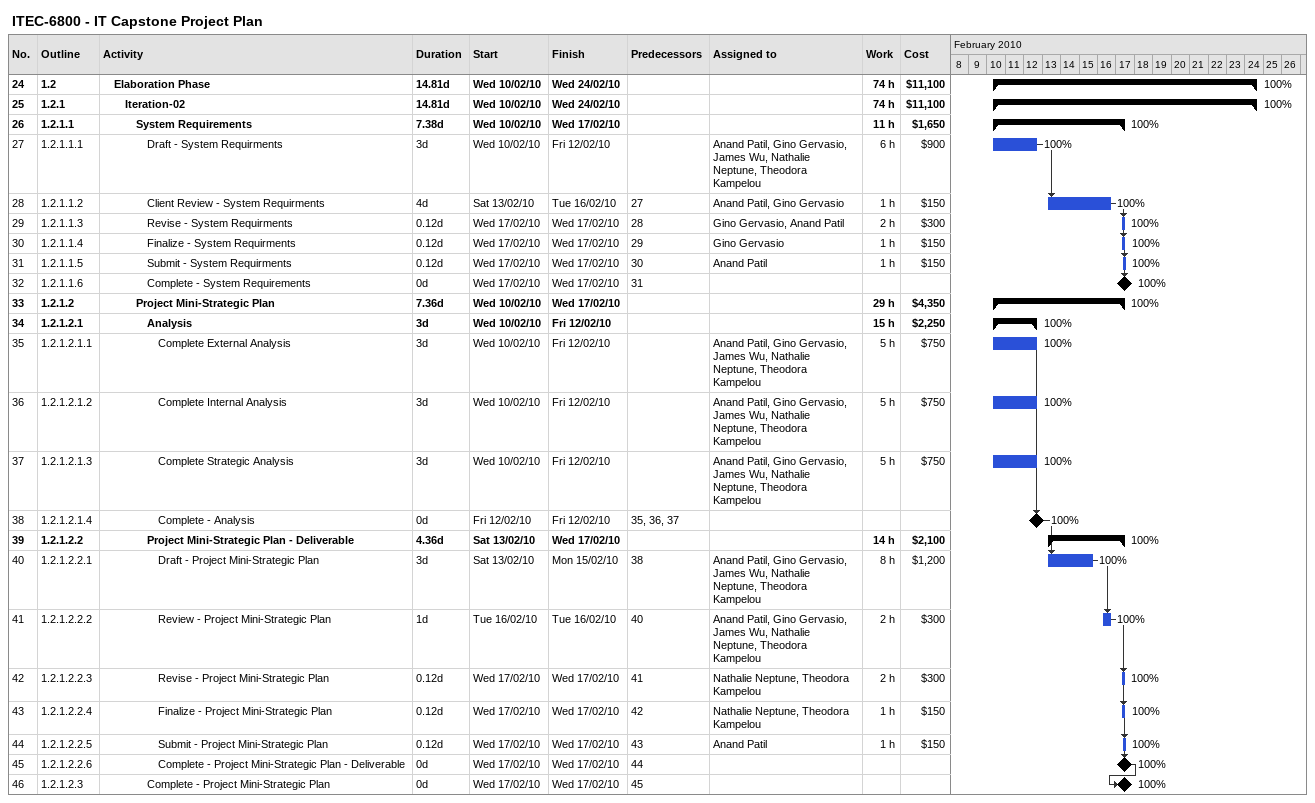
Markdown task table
ITEC-6800 - IT Capstone Project Plan

| ID | WBS | Task | Duration | Start | Finish | Predecessors | Resources | % complete | Work (h) | Cost ($) |
|---|---|---|---|---|---|---|---|---|---|---|
| 24 | 1.2 | **Elaboration Phase** | 14.81d | 2010-02-10 | 2010-02-24 |  |  | 100 | 74 | 11100 |
| 25 | 1.2.1 | **Iteration-02** | 14.81d | 2010-02-10 | 2010-02-24 |  |  | 100 | 74 | 11100 |
| 26 | 1.2.1.1 | **System Requirements** | 7.38d | 2010-02-10 | 2010-02-17 |  |  | 100 | 11 | 1650 |
| 27 | 1.2.1.1.1 | Draft - System Requirments | 3d | 2010-02-10 | 2010-02-12 |  | Anand Patil, Gino Gervasio, James Wu, Nathalie Neptune, Theodora Kampelou | 100 | 6 | 900 |
| 28 | 1.2.1.1.2 | Client Review - System Requirments | 4d | 2010-02-13 | 2010-02-16 | 27 | Anand Patil, Gino Gervasio | 100 | 1 | 150 |
| 29 | 1.2.1.1.3 | Revise - System Requirments | 0.12d | 2010-02-17 | 2010-02-17 | 28 | Gino Gervasio, Anand Patil | 100 | 2 | 300 |
| 30 | 1.2.1.1.4 | Finalize - System Requirments | 0.12d | 2010-02-17 | 2010-02-17 | 29 | Gino Gervasio | 100 | 1 | 150 |
| 31 | 1.2.1.1.5 | Submit - System Requirments | 0.12d | 2010-02-17 | 2010-02-17 | 30 | Anand Patil | 100 | 1 | 150 |
| 32 | 1.2.1.1.6 | Complete - System Requirements | 0d | 2010-02-17 | 2010-02-17 | 31 |  | 100 |  |  |
| 33 | 1.2.1.2 | **Project Mini-Strategic Plan** | 7.36d | 2010-02-10 | 2010-02-17 |  |  | 100 | 29 | 4350 |
| 34 | 1.2.1.2.1 | **Analysis** | 3d | 2010-02-10 | 2010-02-12 |  |  | 100 | 15 | 2250 |
| 35 | 1.2.1.2.1.1 | Complete External Analysis | 3d | 2010-02-10 | 2010-02-12 |  | Anand Patil, Gino Gervasio, James Wu, Nathalie Neptune, Theodora Kampelou | 100 | 5 | 750 |
| 36 | 1.2.1.2.1.2 | Complete Internal Analysis | 3d | 2010-02-10 | 2010-02-12 |  | Anand Patil, Gino Gervasio, James Wu, Nathalie Neptune, Theodora Kampelou | 100 | 5 | 750 |
| 37 | 1.2.1.2.1.3 | Complete Strategic Analysis | 3d | 2010-02-10 | 2010-02-12 |  | Anand Patil, Gino Gervasio, James Wu, Nathalie Neptune, Theodora Kampelou | 100 | 5 | 750 |
| 38 | 1.2.1.2.1.4 | Complete - Analysis | 0d | 2010-02-12 | 2010-02-12 | 35, 36, 37 |  | 100 |  |  |
| 39 | 1.2.1.2.2 | **Project Mini-Strategic Plan - Deliverable** | 4.36d | 2010-02-13 | 2010-02-17 |  |  | 100 | 14 | 2100 |
| 40 | 1.2.1.2.2.1 | Draft - Project Mini-Strategic Plan | 3d | 2010-02-13 | 2010-02-15 | 38 | Anand Patil, Gino Gervasio, James Wu, Nathalie Neptune, Theodora Kampelou | 100 | 8 | 1200 |
| 41 | 1.2.1.2.2.2 | Review - Project Mini-Strategic Plan | 1d | 2010-02-16 | 2010-02-16 | 40 | Anand Patil, Gino Gervasio, James Wu, Nathalie Neptune, Theodora Kampelou | 100 | 2 | 300 |
| 42 | 1.2.1.2.2.3 | Revise - Project Mini-Strategic Plan | 0.12d | 2010-02-17 | 2010-02-17 | 41 | Nathalie Neptune, Theodora Kampelou | 100 | 2 | 300 |
| 43 | 1.2.1.2.2.4 | Finalize - Project Mini-Strategic Plan | 0.12d | 2010-02-17 | 2010-02-17 | 42 | Nathalie Neptune, Theodora Kampelou | 100 | 1 | 150 |
| 44 | 1.2.1.2.2.5 | Submit - Project Mini-Strategic Plan | 0.12d | 2010-02-17 | 2010-02-17 | 43 | Anand Patil | 100 | 1 | 150 |
| 45 | 1.2.1.2.2.6 | Complete - Project Mini-Strategic Plan - Deliverable | 0d | 2010-02-17 | 2010-02-17 | 44 |  | 100 |  |  |
| 46 | 1.2.1.2.3 | Complete - Project Mini-Strategic Plan | 0d | 2010-02-17 | 2010-02-17 | 45 |  | 100 |  |  |
